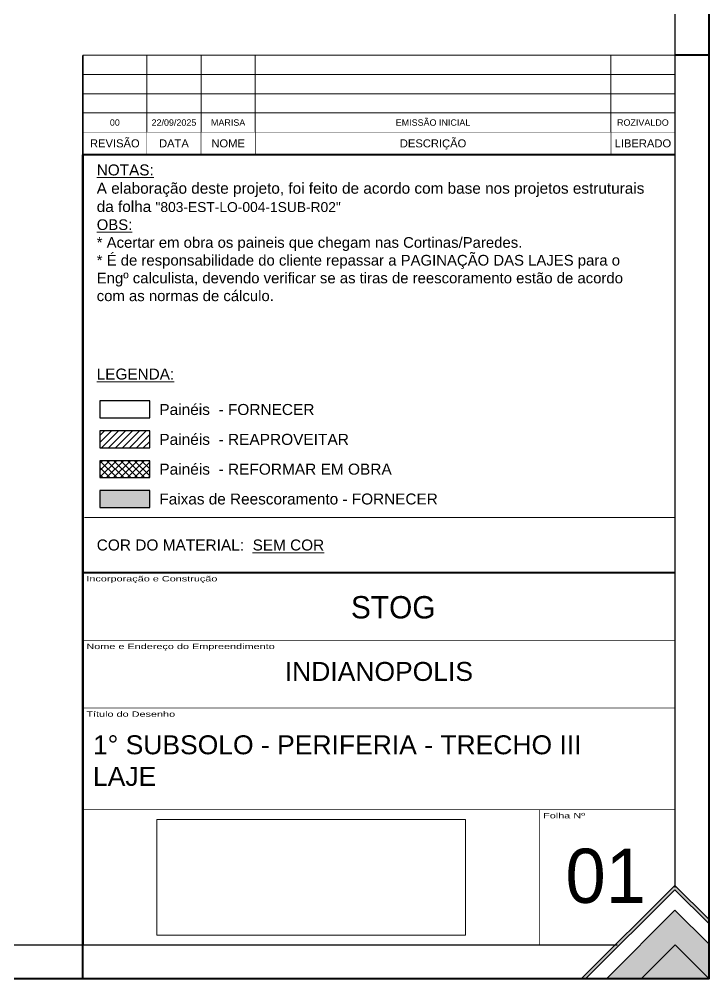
# Model space of a CAD drawing. Extents: x -9556 to -2786, y 930 to 5130.
# Drawn here: x -4214 to -2786, y 930 to 2915 of the extents above; entities that cross this region are included whole.
import ezdxf
from ezdxf.enums import TextEntityAlignment as Align

# ---------------------------------------------------------------- set-up
doc = ezdxf.new("R2010")
doc.units = 0
for name, color, linetype, lineweight in [('CARIMBO', 255, 'Continuous', 9), ('FOLHA', 255, 'Continuous', 40), ('Folhas', 255, 'Continuous', 9), ('FORNECIMENTO', 251, 'Continuous', 9)]:
    doc.layers.add(name, color=color, linetype=linetype, lineweight=lineweight)
doc.layers.add('Painéis', color=200, linetype='Continuous')
doc.layers.add('TIRAS REESCORAMENTO', color=252, linetype='Continuous')
doc.styles.add('A', font='ARLRDBD.TTF')
doc.styles.add('ARIAL', font='arial.ttf')
doc.styles.add('Tecnologia', font='')
doc.styles.add('VERDANA', font='verdana.ttf', dxfattribs={"oblique": 15})
doc.styles.get('Tecnologia').set_extended_font_data('Forgotten Futurist')
picture_1 = doc.add_image_def('image1.jpg', size_in_pixel=(1600, 599))

# ---------------------------------------------------------------- blocks, each defined once
blk = doc.blocks.new('Carimbo Laje')
at = {"layer": 'CARIMBO', "color": 30}
for points, const_width in [([(124981.9, 144853.7), (123684.7, 144853.7), (123684.7, 144038.4)], 4.45), ([(123684.7, 144705.5), (124981.9, 144705.5)], 1.48), ([(123684.7, 144557.3), (124981.9, 144557.3)], 1.48), ([(123684.7, 144334.9), (124981.9, 144334.9)], 1.48), ([(124685.4, 144038.4), (124685.4, 144334.9)], 1.48), ([(123684.7, 144038.4), (124856.1, 144038.4)], 1.48)]:
    blk.add_lwpolyline(points, dxfattribs=dict(at, const_width=const_width))
at = {"color": 7, "style": 'ARIAL'}
blk.add_attdef('INCORPORAÇÃO_E_CONTRUÇÃO', text='', height=45.7, dxfattribs=at).set_placement((124364.7, 144777.9), align=Align.MIDDLE_CENTER)
blk.add_attdef('NOME_DA_OBRA', text='', height=41.5, dxfattribs=at).set_placement((124333.3, 144616.6), align=Align.CENTER)
for tag, p in [('PAVIMENTO', (123706.9, 144455.9)), ('TIPO_DE_PROJETO', (123706.9, 144386.8))]:
    blk.add_attdef(tag, p, '', height=41.5, dxfattribs=at)
at = {"color": 7, "style": 'ARIAL', "oblique": 10}
blk.add_attdef('FOLHA_Nº', text='', height=111.2, dxfattribs=at).set_placement((124833.6, 144186.6), align=Align.MIDDLE_CENTER)
at = {"layer": 'CARIMBO', "color": 7, "style": 'VERDANA'}
blk.add_attdef('ENDEREÇO', text='', height=14.8, dxfattribs=at).set_placement((124333.3, 144572.1), align=Align.CENTER)
at = {"layer": 'Folhas', "style": 'Tecnologia', "width": 1.5}
for s, p in [('Incorporação e Construção', (123692.5, 144846.3)), ('Nome e Endereço do Empreendimento', (123692.5, 144698.1)), ('Título do Desenho', (123692.5, 144549.8)), ('Folha Nº', (124693.1, 144327.5))]:
    blk.add_text(s, height=11.86, dxfattribs=at).set_placement(p, align=Align.TOP_LEFT)
image = blk.add_image(picture_1, insert=(123846.8, 144060), size_in_units=(676.4, 253.2))
image.dxf.flags = 7
blk = doc.blocks.new('Revisão Carimbo')
at = {"color": 30}
for p, q in [((0, 155), (925, 155)), ((100, 35), (100, 155)), ((184.66, 35), (184.66, 155)), ((269.32, 35), (269.32, 155)), ((825, 35), (825, 155)), ((0, 125), (925, 125)), ((0, 95), (925, 95)), ((0, 65), (925, 65))]:
    blk.add_line(p, q, dxfattribs=at)
for points, const_width in [([(0, 0), (0, 155)], 3), ([(0, 35), (925, 35)], 1), ([(100, 35), (100, 0)], 1), ([(184.66, 35), (184.66, 0)], 1), ([(269.32, 35), (269.32, 0)], 1), ([(825, 35), (825, 0)], 1), ([(0, 0), (925, 0)], 3)]:
    blk.add_lwpolyline(points, dxfattribs=dict(at, const_width=const_width))
at = {"color": 7, "style": 'ARIAL'}
for s, p in [('REVISÃO', (50, 17.5)), ('DATA', (142.33, 17.5)), ('NOME', (226.99, 17.5)), ('DESCRIÇÃO', (547.16, 17.5)), ('LIBERADO', (875, 17.5))]:
    blk.add_text(s, height=12.5, dxfattribs=at).set_placement(p, align=Align.MIDDLE_CENTER)
at = {"layer": 'CARIMBO', "color": 7, "style": 'ARIAL'}
for tag, p in [('REVISÃO_03', (50, 140)), ('DATA', (142.33, 140)), ('NOME', (226.99, 140)), ('DESCRIÇÃO', (547.16, 140)), ('LIBERADO', (875, 140)), ('REVISÃO_02', (50, 110)), ('DATA', (142.33, 110)), ('NOME', (226.99, 110)), ('DESCRIÇÃO', (547.16, 110)), ('LIBERADO', (875, 110)), ('REVISÃO_01', (50, 80)), ('DATA', (142.33, 80)), ('NOME', (226.99, 80)), ('DESCRIÇÃO', (547.16, 80)), ('LIBERADO', (875, 80)), ('REVISÃO_00', (50, 50)), ('DATA', (142.33, 50)), ('NOME', (226.99, 50)), ('DESCRIÇÃO', (547.16, 50)), ('LIBERADO', (875, 50))]:
    blk.add_attdef(tag, text='', height=10, dxfattribs=at).set_placement(p, align=Align.MIDDLE_CENTER)

msp = doc.modelspace()

# ---------------------------------------------------------------- hatches: boundary and pattern name
h = msp.add_hatch(color=30)
h.dxf.hatch_style = 1
h.paths.add_polyline_path([(-3050.54, 930.12), (-3041.79, 930.12), (-2856.35, 1114.2), (-2786.27, 1044.57), (-2786.27, 1053.26), (-2856.34, 1122.88)])
h = msp.add_hatch(color=18)
h.dxf.hatch_style = 1
h.paths.add_polyline_path([(-2998.23, 930.12), (-2926.3, 930.12), (-2856.23, 1000.19), (-2786.27, 930.68), (-2786.27, 1002.38), (-2856.34, 1072.01)])
h = msp.add_hatch(color=30)
h.dxf.hatch_style = 1
h.paths.add_polyline_path([(-2926.3, 930.12), (-2786.27, 930.12), (-2786.27, 930.68), (-2856.23, 1000.19)])
at = {"layer": 'FORNECIMENTO', "linetype": 'ByBlock'}
h = msp.add_hatch(dxfattribs=at)
h.set_pattern_fill('ANSI31', color=256, scale=3.2)
h.set_pattern_definition([(45, (-117862.974, -94606.839), (-7.1842049, 7.1842049), [])])
h.paths.add_polyline_path([(-3943.33, 2063.57), (-4046.41, 2063.57), (-4046.41, 2028.65), (-3943.33, 2028.65)])
h = msp.add_hatch(dxfattribs=at)
h.set_pattern_fill('ANSI37', color=256, scale=3.2)
h.set_pattern_definition([(45, (-117862.974, -94606.839), (-7.1842049, 7.1842049), []), (135, (-117862.974, -94606.839), (-7.1842049, -7.1842049), [])])
h.paths.add_polyline_path([(-3943.33, 2001.94), (-4046.41, 2001.94), (-4046.41, 1967.01), (-3943.33, 1967.01)])
at = {"layer": 'TIRAS REESCORAMENTO'}
msp.add_hatch(color=256, dxfattribs=at).paths.add_polyline_path([(-4046.44, 1940.24), (-4046.44, 1905.32), (-3943.33, 1905.32), (-3943.33, 1940.24)])

# ---------------------------------------------------------------- linework, layer by layer
at = {"color": 30}
for points in [[(-2786.27, 1053.26), (-2856.34, 1122.88), (-3050.54, 930.12)], [(-2786.27, 1044.57), (-2856.35, 1114.2), (-3041.79, 930.12)], [(-2998.23, 930.12), (-2856.34, 1072.01), (-2786.27, 1002.38)], [(-2926.3, 930.12), (-2856.23, 1000.19), (-2786.27, 930.68)]]:
    msp.add_lwpolyline(points, dxfattribs=at)
at = {"layer": 'CARIMBO', "color": 30}
msp.add_line((-4078.65, 1884.45), (-2856.34, 1884.45), dxfattribs=at)
at = {"layer": 'CARIMBO', "color": 30, "const_width": 4.19}
msp.add_lwpolyline([(-4081.79, 1770.47), (-4081.79, 2635.31)], dxfattribs=at)
at = {"layer": 'FOLHA'}
for p, q in [((-2786.27, 2840.63), (-2856.34, 2840.63)), ((-4082.59, 1000.19), (-4082.59, 930.12))]:
    msp.add_line(p, q, dxfattribs=at)
msp.add_lwpolyline([(-2786.27, 5130.12), (-2786.27, 930.12), (-9555.98, 930.12), (-9555.98, 5130.12)], close=True, dxfattribs=at)
at = {"layer": 'Folhas', "color": 30, "const_width": 3}
for points in [[(-2975.57, 1000.19), (-9380.8, 1000.19), (-9380.8, 5060.05), (-2975.57, 5060.05)], [(-2856.34, 4941.71), (-2856.34, 1118.54)]]:
    msp.add_lwpolyline(points, dxfattribs=at)
at = {"layer": 'Painéis'}
for points in [[(-4046.44, 2125.5), (-4046.44, 2090.35), (-3943.33, 2090.35), (-3943.33, 2125.5)], [(-4046.41, 2063.57), (-4046.41, 2028.65), (-3943.33, 2028.65), (-3943.33, 2063.57)], [(-4046.41, 2001.94), (-4046.41, 1967.01), (-3943.33, 1967.01), (-3943.33, 2001.94)], [(-4046.44, 1940.24), (-4046.44, 1905.32), (-3943.33, 1905.32), (-3943.33, 1940.24)]]:
    msp.add_lwpolyline(points, close=True, dxfattribs=at)

# ---------------------------------------------------------------- block references
at = {"layer": 'CARIMBO', "color": 1}
ref = msp.add_blockref('Revisão Carimbo', (-4081.79, 2635.31), dxfattribs=dict(at, xscale=1.324675293463, yscale=1.324675293463, zscale=1.324675293463))
ref.add_attrib('REVISÃO_00', '00', dxfattribs={"color": 1, "height": 13.247, "style": 'ARIAL'}).set_placement((-4015.56, 2701.54), align=Align.MIDDLE_CENTER)
ref.add_attrib('DATA', '22/09/2025', dxfattribs={"color": 1, "height": 13.247, "style": 'ARIAL'}).set_placement((-3893.25, 2701.54), align=Align.MIDDLE_CENTER)
ref.add_attrib('NOME', 'MARISA', dxfattribs={"color": 1, "height": 13.247, "style": 'ARIAL'}).set_placement((-3781.1, 2701.54), align=Align.MIDDLE_CENTER)
ref.add_attrib('DESCRIÇÃO', '                                                                                                                                          EMISSÃO INICIAL', dxfattribs={"color": 1, "height": 13.24675, "style": 'ARIAL'}).set_placement((-3711.78, 2701.54), align=Align.MIDDLE_CENTER)
ref.add_attrib('LIBERADO', 'ROZIVALDO', dxfattribs={"color": 1, "height": 13.247, "style": 'ARIAL'}).set_placement((-2922.7, 2701.54), align=Align.MIDDLE_CENTER)
at = {"layer": 'CARIMBO', "linetype": 'ByBlock'}
ref = msp.add_blockref('Carimbo Laje', (-120926.53, -135072.64), dxfattribs=dict(at, xscale=0.9446984515705493, yscale=0.9446984515705493, zscale=0.9446984515705493))
ref.add_attrib('FOLHA_Nº', '    01', dxfattribs={"layer": '0', "height": 112.114, "style": 'A'}).set_placement((-3082.91, 1053.63), align=Align.BOTTOM_CENTER)
ref.add_attrib('TIPO_DE_PROJETO', 'LAJE', (-4060.78, 1329.31), dxfattribs={"layer": '0', "height": 39.214, "style": 'ARIAL'})
ref.add_attrib('PAVIMENTO', '1° SUBSOLO - PERIFERIA - TRECHO III', (-4060.78, 1394.65), dxfattribs={"layer": '0', "height": 39.2143, "style": 'ARIAL'})
ref.add_attrib('NOME_DA_OBRA', 'INDIANOPOLIS', dxfattribs={"layer": '0', "height": 39.2143, "style": 'ARIAL'}).set_placement((-3469.07, 1546.39), align=Align.CENTER)
ref.add_attrib('INCORPORAÇÃO_E_CONTRUÇÃO', 'STOG', dxfattribs={"layer": '0', "height": 46.247, "style": 'A'}).set_placement((-3439.41, 1698.78), align=Align.MIDDLE_CENTER)

# ---------------------------------------------------------------- texts
at = {"layer": 'CARIMBO', "style": 'ARIAL'}
msp.add_text('%%ULEGENDA:', height=22.7011, dxfattribs=at).set_placement((-4053.05, 2169.88))
for s, height, p in [('Painéis  - FORNECER', 22.8455, (-3923.43, 2107.92)), ('Painéis  - REAPROVEITAR', 22.8668, (-3923.43, 2046.11)), ('Painéis  - REFORMAR EM OBRA', 22.8668, (-3923.43, 1984.48)), ('Faixas de Reescoramento - FORNECER', 22.7011, (-3923.43, 1922.78))]:
    msp.add_text(s, height=height, dxfattribs=at).set_placement(p, align=Align.MIDDLE_LEFT)
at = {"layer": 'CARIMBO', "insert": (-4053.05, 2614.87), "char_height": 22.7011, "attachment_point": 1, "style": 'ARIAL'}
msp.add_mtext('{\\LNOTAS:}\\PA elaboração deste projeto, foi feito de acordo com base nos projetos estruturais\\Pda folha {\\H0.9x;\\C1;"803-EST-LO-004-1SUB-R02"\\P\\H1.08025x;\\L\\C256;OBS:\\l\\P* Acertar em obra os paineis que chegam nas Cortinas/Paredes.\\P* É de responsabilidade do cliente repassar a PAGINAÇÃO DAS LAJES para o\\PEngº calculista, devendo verificar se as tiras de reescoramento estão de acordo\\Pcom as normas de cálculo.}', dxfattribs=at)
at = {"layer": 'CARIMBO', "color": 1, "insert": (-4053.05, 1827.46), "char_height": 22.7011, "attachment_point": 4, "style": 'ARIAL'}
msp.add_mtext('{\\H1.00636x;\\C256;COR DO MATERIAL:  \\H0.99368x;\\L\\C1;SEM COR} ', dxfattribs=at)

doc.saveas('drawing.dxf')
